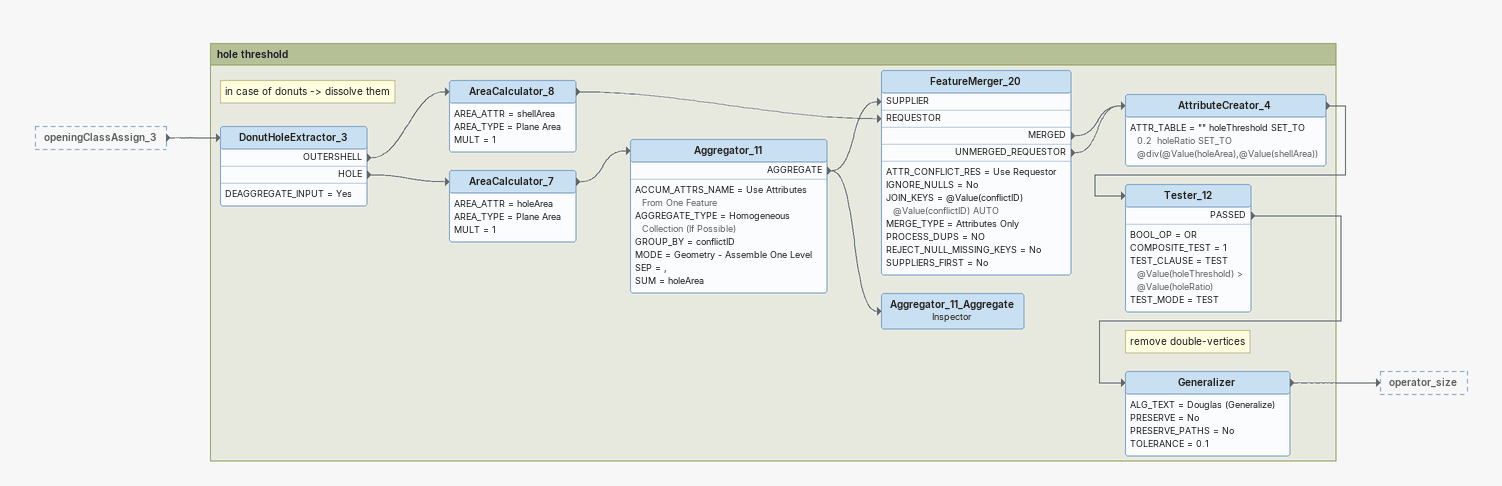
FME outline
openingClassAssign_3 [outside]
    -> DonutHoleExtractor_3

Bookmark: hole threshold
Note: in case of donuts -> dissolve them
DonutHoleExtractor_3
    DEAGGREGATE_INPUT = Yes
    OUTERSHELL -> AreaCalculator_8
    HOLE -> AreaCalculator_7
AreaCalculator_8
    AREA_ATTR = shellArea
    AREA_TYPE = Plane Area
    MULT = 1
    -> FeatureMerger_20 [REQUESTOR]
AreaCalculator_7
    AREA_ATTR = holeArea
    AREA_TYPE = Plane Area
    MULT = 1
    -> Aggregator_11
Aggregator_11
    ACCUM_ATTRS_NAME = Use Attributes From One Feature
    AGGREGATE_TYPE = Homogeneous Collection (If Possible)
    GROUP_BY = conflictID
    MODE = Geometry - Assemble One Level
    SEP = ,
    SUM = holeArea
    AGGREGATE -> FeatureMerger_20 [SUPPLIER]
    AGGREGATE -> Aggregator_11_Aggregate
FeatureMerger_20
    ATTR_CONFLICT_RES = Use Requestor
    IGNORE_NULLS = No
    JOIN_KEYS = @Value(conflictID) @Value(conflictID) AUTO
    MERGE_TYPE = Attributes Only
    PROCESS_DUPS = NO
    REJECT_NULL_MISSING_KEYS = No
    SUPPLIERS_FIRST = No
    MERGED -> AttributeCreator_4
    UNMERGED_REQUESTOR -> AttributeCreator_4
AttributeCreator_4
    ATTR_TABLE = "" holeThreshold SET_TO 0.2  holeRatio SET_TO @div(@Value(holeArea),@Value(shellArea))
    -> Tester_12
Tester_12
    BOOL_OP = OR
    COMPOSITE_TEST = 1
    TEST_CLAUSE = TEST @Value(holeThreshold) > @Value(holeRatio)
    TEST_MODE = TEST
    PASSED -> Generalizer
Note: remove double-vertices
Generalizer
    ALG_TEXT = Douglas (Generalize)
    PRESERVE = No
    PRESERVE_PATHS = No
    TOLERANCE = 0.1
    -> operator_size
Aggregator_11_Aggregate: Inspector
